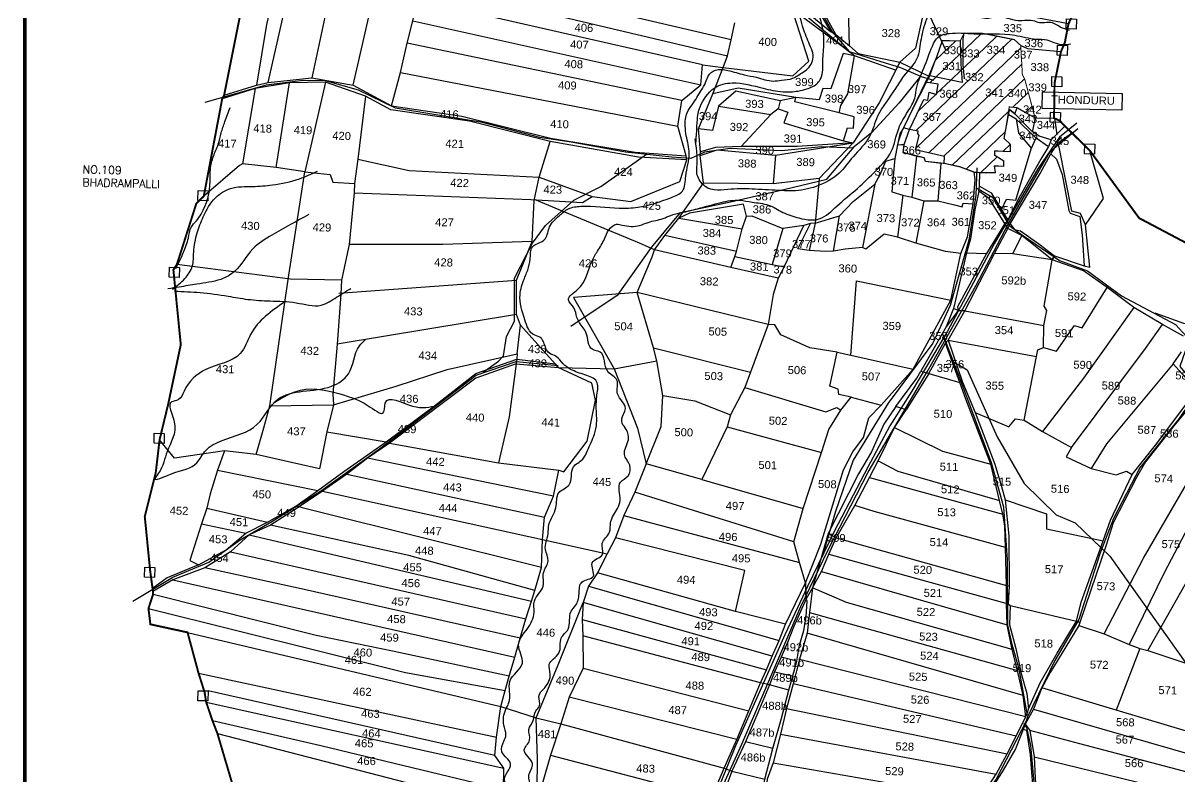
# Model space of a CAD drawing. Header units: inches. Extents: x 204541 to 241319, y 1610159 to 1619241.
# Drawn here: x 204541 to 207501, y 1611535 to 1613464 of the extents above; entities that cross this region are included whole.
import ezdxf
from ezdxf.enums import TextEntityAlignment as Align

# ---------------------------------------------------------------- set-up
doc = ezdxf.new("R2010")
doc.units = ezdxf.units.IN
doc.header["$LTSCALE"] = 15
doc.header["$MEASUREMENT"] = 0
for name, color, linetype in [('PLOT', 7, 'Continuous'), ('PLOT NO', 7, 'Continuous'), ('ROAD', 1, 'Continuous'), ('STREAM', 4, 'Continuous'), ('TEXT', 1, 'Continuous'), ('VILLAGE BOUNDARY', 5, 'Continuous'), ('VILLAGE BOUNDARY STONES', 1, 'Continuous'), ('VILLAGE BOUNDRY', 5, 'Continuous')]:
    doc.layers.add(name, color=color, linetype=linetype)
doc.styles.add('section', font='romant.shx', dxfattribs={"height": 2})
doc.styles.get("Standard").update_dxf_attribs({"font": 'arial.ttf'})
pattern_1 = [(43.6654, (203670.15, 1608672.55), (-22.09465, 23.14868), [])]

msp = doc.modelspace()

# ---------------------------------------------------------------- hatches: boundary and pattern name
at = {"layer": 'PLOT'}
h = msp.add_hatch(dxfattribs=at)
h.set_pattern_fill('ANSI31', color=11, scale=256.004327, angle=-1.3346)
h.set_pattern_definition(pattern_1)
h.paths.add_polyline_path([(207051.2, 1613168.4), (207064.5, 1613249.3), (207085.1, 1613247.3), (207130.7, 1613221.2), (207114.4, 1613281.9), (206939.3, 1613410.6), (206940.2, 1613359.2), (206944.2, 1613312), (206861.1, 1613328.5), (206852.7, 1613312.1), (206882.9, 1613307.2), (206878.2, 1613281), (206859.2, 1613287.1), (206855.9, 1613266.2), (206845.8, 1613268.7), (206809.2, 1613191.4), (206831.5, 1613187.2), (206831, 1613180.9), (206834.4, 1613176), (206824.9, 1613139.7), (206898.6, 1613122.1), (206897.9, 1613104.9), (206937.8, 1613095.9), (206974.9, 1613082), (207029.1, 1613081.3), (207027, 1613098.4), (207050.5, 1613097.8), (207050.8, 1613110.4), (207027.6, 1613125.4), (207027.3, 1613137), (207067.5, 1613134.9), (207067.9, 1613152.9)])
h.paths.add_polyline_path([(206879.9, 1613267.6), (206938.1, 1613266.3), (206938.8, 1613297.6), (206880.6, 1613299)], flags=24)
h.paths.add_polyline_path([(206837, 1613208.5), (206895.2, 1613207.2), (206895.9, 1613238.6), (206837.7, 1613239.9)], flags=24)
h.paths.add_polyline_path([(206785.5, 1613123.1), (206843.6, 1613121.8), (206844.4, 1613153.2), (206786.2, 1613154.5)], flags=9)
h.paths.add_polyline_path([(207082.9, 1613203.8), (207141.1, 1613202.5), (207141.8, 1613233.9), (207083.7, 1613235.2)], flags=9)
h.paths.add_polyline_path([(207094.1, 1613227.4), (207152.3, 1613226.1), (207153, 1613257.5), (207094.8, 1613258.8)], flags=9)
h.paths.add_polyline_path([(206997.6, 1613270.6), (207055.8, 1613269.2), (207056.6, 1613300.6), (206998.4, 1613302)], flags=24)
h.paths.add_polyline_path([(207055.1, 1613269.2), (207113.3, 1613267.9), (207114, 1613299.3), (207055.8, 1613300.6)], flags=24)
h.paths.add_polyline_path([(206935.4, 1613371), (206993.6, 1613369.6), (206994.3, 1613401), (206936.1, 1613402.4)], flags=25)
h.paths.add_polyline_path([(206945.5, 1613310.7), (207003.7, 1613309.3), (207004.4, 1613340.7), (206946.2, 1613342.1)], flags=24)
h.paths.add_polyline_path([(206891.4, 1613379.1), (206949.6, 1613377.7), (206950.3, 1613409.1), (206892.1, 1613410.5)], flags=25)
h.paths.add_polyline_path([(207070.7, 1613367.9), (207128.8, 1613366.5), (207129.6, 1613397.9), (207071.4, 1613399.2)], flags=24)
h.paths.add_polyline_path([(207001.1, 1613380.1), (207059.3, 1613378.7), (207060, 1613410.1), (207001.8, 1613411.5)], flags=24)
h = msp.add_hatch(dxfattribs=at)
h.set_pattern_fill('ANSI31', color=11, scale=256.004327, angle=-1.3346)
h.set_pattern_definition(pattern_1)
h.paths.add_polyline_path([(206940.2, 1613359.2), (206939.3, 1613410.6), (206928.7, 1613418.4), (206893.7, 1613419.2), (206878.9, 1613377.5), (206877.8, 1613374.8), (206861.1, 1613328.5), (206944.2, 1613312)])
h.paths.add_polyline_path([(206887.8, 1613338.5), (206946, 1613337.2), (206946.7, 1613368.6), (206888.5, 1613369.9)], flags=9)
h.paths.add_polyline_path([(206891.4, 1613379.1), (206949.6, 1613377.7), (206950.3, 1613409.1), (206892.1, 1613410.5)], flags=9)
h = msp.add_hatch(dxfattribs=at)
h.set_pattern_fill('ANSI31', color=11, scale=256.004327, angle=-1.3346)
h.set_pattern_definition(pattern_1)
edge = h.paths.add_edge_path()
edge.add_line((207093.9, 1613406.1), (207077.4, 1613421.7))
edge.add_line((207077.4, 1613421.7), (207004.2, 1613436.3))
edge.add_spline(control_points=[(207004.2, 1613436.3), (206994.1, 1613436.2), (206975.7, 1613436.3), (206957.5, 1613437.6), (206949.3, 1613438)], knot_values=[322.5138, 322.5138, 322.5138, 322.5138, 325.466929, 327.894276, 327.894276, 327.894276, 327.894276], degree=3, periodic=0)
edge.add_line((206949.3, 1613438), (206946.7, 1613422.7))
edge.add_line((206946.7, 1613422.7), (206946.8, 1613405.1))
edge.add_line((206946.8, 1613405.1), (207114.4, 1613281.9))
edge.add_line((207114.4, 1613281.9), (207104, 1613320.8))
edge.add_line((207104, 1613320.8), (207098.1, 1613331.5))
edge.add_line((207098.1, 1613331.5), (207093.9, 1613406.1))
h.paths.add_polyline_path([(206997.6, 1613270.6), (207055.8, 1613269.2), (207056.6, 1613300.6), (206998.4, 1613302)], flags=24)
h.paths.add_polyline_path([(207055.1, 1613269.2), (207113.3, 1613267.9), (207114, 1613299.3), (207055.8, 1613300.6)], flags=24)
h.paths.add_polyline_path([(206945.5, 1613310.7), (207003.7, 1613309.3), (207004.4, 1613340.7), (206946.2, 1613342.1)], flags=24)
h.paths.add_polyline_path([(207070.7, 1613367.9), (207128.8, 1613366.5), (207129.6, 1613397.9), (207071.4, 1613399.2)], flags=24)
h.paths.add_polyline_path([(207001.1, 1613380.1), (207059.3, 1613378.7), (207060, 1613410.1), (207001.8, 1613411.5)], flags=24)

# ---------------------------------------------------------------- linework, layer by layer
for points in [[(207215.9, 1613461.7), (207107.6, 1613482), (206955.6, 1613491.2), (206974.7, 1613541.3), (207139.7, 1613884.9), (207184.7, 1614021.8), (207224.9, 1614141.4)], [(205240.4, 1613788), (205164.1, 1613459.9), (205138, 1613304.9)], [(205168.6, 1613312.1), (205273, 1613776.1)], [(205372.2, 1613754.5), (205280, 1613323.4)], [(205385.4, 1613304.9), (205481.8, 1613726.4)], [(205484.2, 1613252.2), (205506.8, 1613337.5), (205524.2, 1613412.1), (205538.8, 1613469.5), (205551.2, 1613522.7), (205564.4, 1613564.8), (205573.1, 1613603.3), (205582.6, 1613643.8), (205595, 1613691.5)], [(206655.5, 1613405.3), (206653.2, 1613502), (206695.5, 1613561.8), (206732.5, 1613641.3), (206789.4, 1613702.4)], [(206352.8, 1613420.7), (205573.1, 1613603.3)], [(205564.4, 1613564.8), (206343.3, 1613380.2)], [(206524.9, 1613584.7), (206607.2, 1613442)], [(206620.9, 1613434.2), (206542.6, 1613577.4)], [(206776, 1613342.7), (206668.9, 1613379.7), (206636.6, 1613404.2), (206514.8, 1613494.6), (206506.7, 1613500.2), (206493, 1613523.6), (206382.4, 1613542.5)], [(206495.9, 1613534.2), (206607.2, 1613442), (206620.9, 1613434.2), (206655.5, 1613405.3), (206677.6, 1613386.3), (206784.8, 1613363.7), (206859.1, 1613328.2), (206878.9, 1613377.5), (206893.7, 1613419.2), (206939.2, 1613418.2), (206940.2, 1613359.2), (206944.2, 1613312), (206861.1, 1613328.5)], [(206279.2, 1613357.2), (205551.2, 1613522.7)], [(204989.9, 1612077.6), (205060.9, 1612116.4), (205111.2, 1612158.6), (205166.1, 1612186.6), (205239.3, 1612228.2), (205294.9, 1612267.7), (205362.1, 1612316.5), (205469.8, 1612392.3), (205593.7, 1612484.7), (205699.5, 1612567), (205804.9, 1612604), (205902.2, 1612592.3), (205910.7, 1612582.4), (206053.9, 1612579.6), (206162.5, 1612599.5), (206154, 1612633.3), (206112.8, 1612774.9), (206151.1, 1612866.1), (206157, 1612883.5), (206183, 1612919.9), (206218.9, 1612964.6), (206282.2, 1613054.2), (206273.9, 1613125.2), (206274.1, 1613134.5), (206269.6, 1613193.6), (206306.1, 1613282.5), (206332.1, 1613350.3), (206510.5, 1613328.8), (206551.3, 1613366.7), (206513.8, 1613483.2)], [(205538.8, 1613469.5), (206275, 1613305.8)], [(206845, 1613491.8), (206824.6, 1613399.3), (206784.8, 1613363.7), (206731.5, 1613259.9), (206664.7, 1613157.4), (206578.3, 1613066.5), (206567.7, 1612951.9), (206556.1, 1612950.7), (206538.5, 1612945.5), (206485.3, 1612938.6), (206458.1, 1612846.4), (206488.2, 1612840.4), (206538.5, 1612945.5)], [(205055.5, 1613279.2), (205138, 1613304.9), (205168.6, 1613312.1), (205231.8, 1613318.4), (205280, 1613323.4), (205385.4, 1613304.9), (205484.2, 1613252.2), (205663.4, 1613225.7), (205890.6, 1613169), (206106.9, 1613133.8), (206237.8, 1613124.3), (206216.2, 1613200.3), (206226.6, 1613265.6), (206275, 1613305.8), (206279.2, 1613357.2), (206332.1, 1613350.3), (206343.3, 1613380.2), (206352.8, 1613420.7), (206362.6, 1613464.8)], [(206226.6, 1613265.6), (205524.2, 1613412.1)], [(206950.1, 1613321.2), (206946.8, 1613357.3), (206946.7, 1613422.7), (206949.3, 1613438.1), (206995.7, 1613437.9), (207077.4, 1613421.7), (207093.9, 1613406.1), (207110.9, 1613398.7), (207197, 1613391.2)], [(206668.9, 1613379.7), (206639.9, 1613386), (206608.1, 1613295.6), (206587.9, 1613296.4), (206577.8, 1613267.7), (206518.3, 1613273.5), (206370.5, 1613297), (206306.1, 1613282.5)], [(206629.7, 1613234.1), (206633.6, 1613252.8), (206651.4, 1613282.9), (206668.9, 1613379.7)], [(205506.8, 1613337.5), (206216.2, 1613200.3)], [(206897.9, 1613104.9), (206898.6, 1613122.1), (206824.9, 1613139.7), (206834.4, 1613176), (206831, 1613180.9), (206831.5, 1613187.2), (206809.2, 1613191.4), (206845.8, 1613268.7), (206855.9, 1613266.2), (206859.2, 1613287.1), (206878.2, 1613281), (206882.9, 1613307.2), (206850.6, 1613312.4), (206859.1, 1613328.2)], [(205770.7, 1611502.3), (205771.3, 1611557.7), (205748, 1611590.1), (205752.4, 1611637), (205763.4, 1611715.7), (205774.5, 1611756.3), (205784.5, 1611792.9), (205799.2, 1611841.5), (205812.8, 1611890.5), (205827.2, 1611939.5), (205842.4, 1611985), (205850.5, 1612012.2), (205867.9, 1612071.1), (205870.1, 1612142.4), (205875.2, 1612200.1), (205898.6, 1612253), (205911.6, 1612320), (205924.4, 1612315.4), (205984.7, 1612394.5), (206006, 1612499.2), (205996.8, 1612542.6), (205910.7, 1612582.4), (205902.2, 1612592.3), (205814.2, 1612690.6), (205803.4, 1612718.2), (205803.8, 1612806.3), (205844, 1612905.3), (205849.1, 1613009.8), (205861.9, 1613069.5), (205889.9, 1613160.7), (205683, 1613212.5), (205482.3, 1613241.7), (205417.4, 1613277.2), (205314.7, 1613312.3), (205222.6, 1613311.1), (205135.1, 1613296), (205050.6, 1613270)], [(205135.1, 1613296), (205102.7, 1613103.8)], [(205188.8, 1613094.2), (205222.6, 1613311.1)], [(205314.7, 1613312.3), (205262.1, 1613083.6)], [(206850.6, 1613312.4), (206793.5, 1613196.2)], [(205417.4, 1613277.2), (205397.6, 1613115.5), (205389.5, 1613053.2), (205387.9, 1613029.3), (205375.5, 1612897.4), (205355.7, 1612805.7), (205353.8, 1612770.3), (205344.8, 1612642.2), (205333.6, 1612515.4), (205335.7, 1612487.4), (205318.2, 1612418.1), (205300, 1612323.7), (205137.1, 1612359.7), (205056.1, 1612369.2), (204928.3, 1612350.8), (204890.4, 1612397.7)], [(206518.3, 1613273.5), (206478, 1613264.9), (206364.7, 1613289.9), (206320.3, 1613251.6), (206305.6, 1613189.1), (206269.6, 1613193.6)], [(206478, 1613264.9), (206473.4, 1613244.1), (206454.1, 1613230), (206378.7, 1613147.7), (206313.1, 1613145.7), (206274.1, 1613134.5)], [(206640.7, 1613162.9), (206650.9, 1613195.5), (206666.3, 1613194.8), (206667.3, 1613223.8), (206629.7, 1613234.1), (206515.9, 1613262.6), (206518.3, 1613273.5)], [(206320.3, 1613251.6), (206454.1, 1613230)], [(206473.4, 1613244.1), (206498.1, 1613235.9), (206487.7, 1613208.8), (206640.7, 1613162.9), (206664.7, 1613157.4)], [(206543, 1612031.7), (206582.6, 1612130.2), (206640.7, 1612320.4), (206663.9, 1612366.8), (206691.4, 1612403.8), (206705.1, 1612454.1), (206737, 1612486.5), (206818.5, 1612578.1), (206915, 1612755.2), (206940.9, 1612873.9), (206958, 1612916.9), (206972.5, 1613001.4), (206976.9, 1613063.4), (206974.9, 1613082), (206989.4, 1613081.2), (207029.1, 1613081.3), (207027, 1613098.4), (207050.5, 1613097.8), (207050.8, 1613110.4), (207027.6, 1613125.4), (207027.3, 1613137), (207067.5, 1613134.9), (207067.9, 1613152.9), (207051.2, 1613168.4), (207065, 1613242.8), (207079.2, 1613231.4), (207085.1, 1613247.3), (207130.7, 1613221.2), (207179.1, 1613220.8)], [(207171.9, 1613165.4), (207141.3, 1613174.4), (207122.3, 1613187.5), (207079.2, 1613231.4), (207065, 1613242.8), (207065, 1613242.8), (207062.1, 1613230.9), (207082.1, 1613219), (207088.6, 1613182.2), (207121.3, 1613142.5)], [(207133.1, 1613169.3), (207080.8, 1613219.8)], [(207124, 1613184.7), (207131.5, 1613221.4)], [(207180.3, 1613221.6), (207186.2, 1613178.2)], [(207206.9, 1613200.2), (207171.9, 1613165.4), (207164.8, 1613147.8), (207145.5, 1613115.2), (207085.9, 1613009.5), (207061, 1612959.6), (207053.4, 1612951.1), (207006.4, 1612874.6), (206932.3, 1612738.2), (206934, 1612728.4), (206921.8, 1612733.4), (206903.4, 1612686.3), (206838.3, 1612573.3), (206858.9, 1612567.4), (206801, 1612474.6), (206774.7, 1612482.7), (206827.7, 1612554.9), (206838.3, 1612573.3)], [(206974.9, 1613082), (206937.8, 1613095.9), (206897.9, 1613104.9), (206889.8, 1613105.1), (206850.2, 1613110), (206847.2, 1613119.4), (206827, 1613123.1), (206793.2, 1613132.8), (206795.7, 1613153.4), (206809.2, 1613191.4), (206793.5, 1613196.2), (206784.2, 1613180.2), (206778.3, 1613152), (206795.7, 1613153.4)], [(207510.4, 1612662.6), (207457, 1612692.7), (207383.3, 1612735.8), (207315.4, 1612787.1), (207254.4, 1612830.1), (207174.3, 1612858.3), (207096.4, 1612920.4), (207060.6, 1612938), (207066.9, 1612950), (207143.4, 1613078.6), (207171.3, 1613128.9), (207188.5, 1613156.5), (207224.9, 1613182.7)], [(206239.4, 1613114.2), (206116.1, 1613120.9), (205889.9, 1613160.7)], [(206273.9, 1613125.2), (206316.8, 1613139.7), (206466.1, 1613125.6), (206664.7, 1613157.4)], [(206664.7, 1613157.4), (206521.9, 1613148.1), (206378.7, 1613147.7)], [(206778.3, 1613152), (206771.8, 1613117.5)], [(207044.3, 1612986), (207057.6, 1613013.4), (207081.3, 1613010.9), (207121, 1613142.3), (207133.1, 1613170.1), (207164.8, 1613147.8)], [(207066.9, 1612950), (207077.9, 1612935.4), (207093.3, 1612932.3), (207140.1, 1612899.3), (207180.4, 1612868.1), (207256.1, 1612843), (207270.3, 1612839.4), (207260, 1612948), (207246.4, 1612976.2), (207224.9, 1612982.2), (207191.9, 1613146.1), (207188.5, 1613156.5)], [(205397.6, 1613115.5), (205529.2, 1613086.8), (205861.9, 1613069.5), (205996.9, 1613020.3), (206095.8, 1613007.5), (206221.9, 1613058.2), (206239.4, 1613114.2), (206237.8, 1613124.3)], [(206466.1, 1613125.6), (206460.8, 1613052.7)], [(206567.7, 1612951.9), (206630.5, 1612970.5), (206665, 1613006.9), (206720.8, 1613051.5), (206734.4, 1613076.7), (206749, 1613110.8), (206771.8, 1613117.5), (206767.5, 1613071.9), (206764.1, 1613032.3), (206791.9, 1613023.6), (206815.3, 1613018.2), (206845.9, 1613009.3), (206881.5, 1613008.9), (206924.2, 1612999), (206944.3, 1612993.7), (206946.6, 1613003), (206972.5, 1613001.4)], [(206827, 1613123.1), (206815.3, 1613018.2)], [(207171.3, 1613128.9), (207185.5, 1613116), (207200.3, 1613076.6), (207216.9, 1612984.1), (207220.5, 1612977.7), (207245.3, 1612969.3), (207251, 1612922.1), (207256.1, 1612843)], [(207260, 1612948), (207305.8, 1613015), (207270.9, 1613137.2)], [(205137.1, 1612359.7), (205157.4, 1612428), (205172.7, 1612484.6), (205219.5, 1612807.7), (205262.1, 1613083.6), (205188.8, 1613094.2), (205102.7, 1613103.8), (205095, 1613099.5), (205003.5, 1613020.9)], [(206889.8, 1613105.1), (206881.5, 1613008.9)], [(205262.1, 1613083.6), (205326.7, 1613076.4), (205333.8, 1613056.6), (205389.5, 1613053.2)], [(206578.3, 1613066.5), (206460.8, 1613052.7), (206282.2, 1613054.2)], [(206858.9, 1612567.4), (206901.7, 1612644.6), (206908.2, 1612652.4), (206950.9, 1612727.3), (206934, 1612728.4), (206950.9, 1612727.3), (207026.7, 1612874.1), (207060.6, 1612938), (207053.4, 1612951.1), (207012.9, 1613015.1), (206986.7, 1613033.9), (206988.1, 1613046.6), (206989.4, 1613081.2)], [(205387.9, 1613029.3), (205840, 1613012.6), (205972.9, 1613004.6), (205996.9, 1613020.3)], [(206720.8, 1613051.5), (206688.8, 1612889.3)], [(206986.7, 1613033.9), (206976.7, 1612985.8), (206965.3, 1612911.9), (206955.2, 1612875.9), (206921.8, 1612733.4)], [(206988.1, 1613046.6), (207018.1, 1613029.5), (207044.3, 1612986), (207061, 1612959.6)], [(206157, 1612883.5), (206118.5, 1612900.5), (205912.7, 1612986.1), (205849.6, 1613012.1)], [(206352.4, 1612838.3), (206362.7, 1612866.4), (206366.5, 1612879), (206381.1, 1612937.4), (206392.5, 1612970.1), (206384.1, 1613000.7), (206246.6, 1612977.1), (206218.9, 1612964.6), (206381.1, 1612937.4)], [(206791.9, 1613023.6), (206778.2, 1612916)], [(206845.9, 1613009.3), (206825.6, 1612900.3)], [(206392.5, 1612970.1), (206405.7, 1612970.3), (206485.3, 1612938.6)], [(206614.9, 1612880.1), (206630.5, 1612970.5)], [(206940.9, 1612873.9), (206901.7, 1612879.1), (206825.6, 1612900.3), (206778.2, 1612916), (206744.3, 1612923.6), (206697.2, 1612885.1), (206688.8, 1612889.3), (206645, 1612885.5), (206614.9, 1612880.1), (206594, 1612879.8), (206552.7, 1612882), (206523.6, 1612885.9), (206556.1, 1612950.7)], [(206567.7, 1612951.9), (206552.7, 1612882)], [(206366.5, 1612879), (206183, 1612919.9)], [(207096.4, 1612920.4), (207072.5, 1612873.5)], [(205844, 1612905.3), (205615.4, 1612897.2), (205375.5, 1612897.4)], [(206473.5, 1612810.8), (206352.4, 1612838.3), (206157, 1612883.5)], [(206362.7, 1612866.4), (206458.1, 1612846.4)], [(206955.2, 1612875.9), (207006.4, 1612874.6)], [(207152.2, 1612634), (207152.9, 1612690.1), (207160.5, 1612728.2), (207154.1, 1612739.5), (207174.3, 1612858.3), (207180.4, 1612868.1), (207174.3, 1612858.3), (207072.5, 1612873.5), (207026.7, 1612874.1)], [(205355.7, 1612805.7), (205225.4, 1612808.7), (204934.7, 1612846.4)], [(206488.2, 1612840.4), (206473.5, 1612810.8), (206460.3, 1612769.4), (206447.3, 1612692.6), (206402.6, 1612570.3), (206388.2, 1612531.7), (206351.6, 1612461.7), (206342.4, 1612430.5), (206278.3, 1612296.3), (206135.3, 1612336.1), (206106.5, 1612263.9), (206078.1, 1612203.6), (206057.3, 1612147.2), (206035.8, 1612106), (206011.2, 1612057.6), (205987.9, 1612023.2), (205974.5, 1611981.6), (205971.4, 1611937.7), (205973.5, 1611896.5), (205974, 1611813.6), (205938.8, 1611739), (205917.2, 1611670.9), (205890.4, 1611590.6), (205869.6, 1611516.5)], [(205348.9, 1612773.1), (205803.8, 1612806.3)], [(206658.8, 1612614.2), (206673.3, 1612804.4), (206915, 1612755.2)], [(206447.3, 1612692.6), (206112.8, 1612774.9), (205949.9, 1612761.6), (206053.9, 1612579.6), (206113.3, 1612427.5), (206135.3, 1612336.1)], [(207102.4, 1612447.6), (207134.5, 1612611.1), (207138, 1612627.9), (207152.2, 1612634), (207185.8, 1612624.1), (207231.4, 1612689.9), (207251.4, 1612683.8), (207315.4, 1612787.1)], [(207383.3, 1612735.8), (207254.9, 1612555.6), (207150, 1612419)], [(205803.4, 1612718.2), (205344.8, 1612642.2)], [(206934, 1612728.4), (206903.4, 1612686.3)], [(206950.9, 1612727.3), (207152.9, 1612690.1)], [(205172.7, 1612484.6), (205335.7, 1612487.4), (205495.4, 1612535), (205626.1, 1612577.5), (205805.6, 1612617.2), (205814.2, 1612690.6)], [(206303.1, 1611482.3), (206335, 1611557.7), (206367.2, 1611630.8), (206398.3, 1611704), (206427.6, 1611775.6), (206443.3, 1611808.7), (206458.2, 1611844.2), (206475.6, 1611884.3), (206492, 1611926.3), (206543, 1612031.7), (206527.7, 1612083.5), (206513.5, 1612136.2), (206537.2, 1612221.5), (206583.7, 1612365), (206602.7, 1612424.4), (206633.4, 1612473.2), (206660.1, 1612506.9), (206628.4, 1612513.6), (206627.1, 1612527), (206605.4, 1612534.7), (206624.3, 1612621.8), (206553.9, 1612633.2), (206480, 1612666.3), (206464.3, 1612691.4), (206447.3, 1612692.6)], [(207223.5, 1612377.8), (207413.3, 1612630.8), (207457, 1612692.7)], [(207107, 1611689.6), (207100.4, 1611743.8), (207086, 1611807.2), (207071.8, 1611861.3), (207058.9, 1611923.9), (207057.5, 1611979.5), (207057.8, 1612024.8), (207055, 1612121.9), (207052.8, 1612176.4), (207047.7, 1612207), (207039.6, 1612242.4), (207017.7, 1612335.6), (206953.4, 1612501.7), (206938.2, 1612544.6), (206901.7, 1612644.6)], [(206908.2, 1612652.4), (206945.2, 1612544.9), (206977.4, 1612467.6), (207027.4, 1612335), (207044.7, 1612278.5), (207054, 1612244.2), (207063.1, 1612152.1), (207064.3, 1612023.7), (207061.7, 1611977.8), (207067, 1611973.4), (207065.1, 1611924), (207081.1, 1611863.4), (207095.1, 1611799.3), (207109.8, 1611748.2), (207114.1, 1611709.5)], [(206908.2, 1612652.4), (207134.5, 1612611.1)], [(205805.6, 1612617.2), (205804.9, 1612604), (205803.2, 1612592.4), (205910.7, 1612582.4)], [(206154, 1612633.3), (206402.6, 1612570.3)], [(206624.3, 1612621.8), (206658.8, 1612614.2), (206818.5, 1612578.1)], [(206989.7, 1611479.1), (207031, 1611542.1), (207059.2, 1611594.5), (207082.5, 1611639.1), (207107, 1611689.6), (207112.3, 1611701.3), (207114.1, 1611709.5), (207143.3, 1611776.2), (207186.8, 1611851.9), (207236.4, 1611934), (207248.6, 1611981.9), (207305.1, 1612139), (207323.5, 1612192.2), (207379.4, 1612308.7), (207438.4, 1612384), (207544.8, 1612525), (207484, 1612591.6), (207505.1, 1612623.1)], [(205803.2, 1612592.4), (205700, 1612555.5), (205479, 1612389), (205422.7, 1612350.5), (205369.5, 1612309.9), (205307.3, 1612266.2), (205245.2, 1612224.3), (205174.5, 1612179.4), (205119.7, 1612154.9), (205071.8, 1612111.1), (205006.1, 1612070.4), (204924.7, 1612039.1), (204873.3, 1612009.3)], [(205803.2, 1612592.4), (205785.2, 1612456.5), (205757.5, 1612338.9)], [(206135.3, 1612336.1), (206173.8, 1612431.9), (206178.5, 1612510.9), (206162.5, 1612599.5)], [(207484, 1612591.6), (207313.1, 1612387), (207274.2, 1612324.3)], [(206858.9, 1612567.4), (206938.2, 1612544.6)], [(206388.2, 1612531.7), (206595.6, 1612469.5), (206623.2, 1612480.4), (206633.4, 1612473.2)], [(206178.5, 1612510.9), (206260.2, 1612497.5), (206351.6, 1612461.7)], [(206660.1, 1612506.9), (206737, 1612486.5)], [(207558.6, 1612521.4), (207489.2, 1612437.4), (207413.4, 1612341.5), (207389.7, 1612300.8), (207330, 1612185.2), (207313.1, 1612130.3), (207245, 1611930.2), (207236.4, 1611934), (207245, 1611930.2), (207242.5, 1611922.2), (207197.7, 1611848), (207169.6, 1611802.4), (207147.8, 1611763.3), (207126.4, 1611708.1), (207105.6, 1611670), (207099.9, 1611656.7), (207080.5, 1611606.7), (207048.8, 1611552.4), (206983, 1611448.2)], [(206774.7, 1612482.7), (206744, 1612437.6), (206711.7, 1612366.6), (206678.9, 1612310.2), (206601.1, 1612158.1), (206560.7, 1612018.9), (206544.5, 1611990.9), (206543, 1612031.7), (206544.5, 1611990.9), (206512.6, 1611918.1), (206497.1, 1611879.3), (206481.1, 1611841.7), (206463.8, 1611804.3), (206450.7, 1611770.3), (206420.9, 1611699.2), (206389.4, 1611625.3), (206354.3, 1611549.7), (206327.8, 1611477.2)], [(206560.7, 1612018.9), (206584.1, 1612060.5), (206602.5, 1612105.1), (206622, 1612146.7), (206669, 1612229.4), (206707, 1612301.3), (206729.2, 1612344.2), (206771.3, 1612428.8), (206801, 1612474.6)], [(206977.4, 1612467.6), (207063.2, 1612430.8), (207080.1, 1612451.3), (207102.4, 1612447.6), (207150, 1612419), (207223.5, 1612377.8), (207209.8, 1612353.7), (207274.2, 1612324.3), (207338.1, 1612308), (207364.5, 1612317.3), (207379.4, 1612308.7)], [(207307.2, 1611900.8), (207407.6, 1612095.2), (207614.3, 1612450.1), (207614.3, 1612450.1)], [(205318.2, 1612418.1), (205469.8, 1612392.3)], [(206342.4, 1612430.5), (206583.7, 1612365)], [(206771.3, 1612428.8), (206894, 1612368.9), (207017.7, 1612335.6)], [(205479, 1612389), (205757.5, 1612338.9), (205911.6, 1612320)], [(207646.3, 1612399.5), (207540.3, 1612208.6), (207461, 1612057.2), (207371.2, 1611873.7)], [(205056.1, 1612369.2), (205039, 1612320.3), (205019.4, 1612259.3), (205010.9, 1612222.7), (204997.3, 1612182.7), (204967.7, 1612088.5), (204989.9, 1612077.6), (204910.1, 1612044.3), (204872.4, 1612016.9)], [(205898.6, 1612253), (205422.7, 1612350.5)], [(207419.2, 1611858.8), (207598.7, 1612176.6), (207682.5, 1612350.9)], [(205039, 1612320.3), (205294.9, 1612267.7)], [(206729.2, 1612344.2), (206779, 1612317.6), (207039.6, 1612242.4)], [(205369.5, 1612309.9), (205875.2, 1612200.1)], [(206278.3, 1612296.3), (206537.2, 1612221.5)], [(206707, 1612301.3), (207047.7, 1612207)], [(205307.3, 1612266.2), (205870.1, 1612142.4), (206035.8, 1612106)], [(206513.5, 1612136.2), (206106.5, 1612263.9)], [(205867.9, 1612071.1), (205275.6, 1612218.5), (205239.3, 1612228.2)], [(207055, 1612121.9), (206719.1, 1612214.5), (206669, 1612229.4)], [(207054, 1612244.2), (207159.8, 1612208.6), (207159.6, 1612169.7), (207305.1, 1612139)], [(205010.9, 1612222.7), (205166.1, 1612186.6)], [(206078.1, 1612203.6), (206527.7, 1612083.5)], [(204997.3, 1612182.7), (205111.2, 1612158.6)], [(205850.5, 1612012.2), (205528.3, 1612101.4), (205174.5, 1612179.4)], [(205119.7, 1612154.9), (205842.4, 1611985)], [(206364.2, 1611958.7), (206388.2, 1612063.1), (206057.3, 1612147.2)], [(206601.1, 1612158.1), (206622, 1612146.7), (207057.8, 1612024.8), (207064.3, 1612023.7)], [(205071.8, 1612111.1), (205827.2, 1611939.5)], [(206602.5, 1612105.1), (207061.7, 1611977.8)], [(205812.8, 1611890.5), (205252.7, 1612015.9), (205006.1, 1612070.4)], [(206492, 1611926.3), (206364.2, 1611958.7), (206011.2, 1612057.6)], [(206584.1, 1612060.5), (207058.9, 1611923.9)], [(204924.7, 1612039.1), (205799.2, 1611841.5)], [(205987.9, 1612023.2), (206475.6, 1611884.3)], [(205784.5, 1611792.9), (205490.3, 1611856.3), (205291.3, 1611897.1), (204873.6, 1612001.8)], [(206290.1, 1610914.7), (206314.4, 1610980.2), (206346.5, 1611041.5), (206359.8, 1611070.5), (206366.4, 1611108.9), (206376.8, 1611162.4), (206387.3, 1611204.4), (206390, 1611226.5), (206399.9, 1611281.1), (206415.9, 1611371.5), (206426.9, 1611448.2), (206439.2, 1611529.1), (206459.7, 1611607.9), (206480.7, 1611682.3), (206500.2, 1611757.3), (206510.9, 1611793.4), (206520.6, 1611831.1), (206528.1, 1611872.4), (206539.1, 1611910.1), (206545, 1611944.7), (206547.2, 1611984.8), (206544.5, 1611990.9)], [(206560.7, 1612018.9), (206560.7, 1612018.9), (206553.2, 1611956.2), (206547.2, 1611902.6), (206528.2, 1611836.1), (206511.5, 1611773), (206494.5, 1611709.9), (206479.1, 1611644.2), (206460, 1611571.3), (206445, 1611529.2), (206442, 1611499), (206432, 1611437), (206422, 1611367.3), (206400.3, 1611248.3), (206378.4, 1611130.5), (206364.1, 1611060.2), (206340.8, 1611013.6), (206325.3, 1610988.4), (206298.7, 1610912)], [(207071.8, 1611861.3), (206647.9, 1611981.2), (206560.7, 1612018.9)], [(204861.9, 1611966.1), (205520, 1611801.9), (205774.5, 1611756.3)], [(205856.1, 1611428.4), (205857.2, 1611580.7), (205854.3, 1611686.3), (205910.3, 1611822.2), (205974.5, 1611981.6)], [(206458.2, 1611844.2), (205974.5, 1611981.6)], [(207067, 1611973.4), (207236.4, 1611934)], [(205971.4, 1611937.7), (206443.3, 1611808.7)], [(206553.2, 1611956.2), (207086, 1611807.2)], [(207245, 1611930.2), (207242.5, 1611922.2), (207307.2, 1611900.8), (207371.2, 1611873.7), (207398.5, 1611863.6), (207419.2, 1611858.8), (207511, 1611827.6), (207559.4, 1611811.1), (207603.8, 1611797.5), (207720.5, 1611733.7), (207805.8, 1611685.8), (207786.3, 1611624.3), (207700.5, 1611641.6)], [(204961.9, 1611904.9), (205763.4, 1611715.7)], [(207100.4, 1611743.8), (206547.2, 1611902.6)], [(206500.2, 1611757.3), (206450.7, 1611770.3), (206427.6, 1611775.6), (205973.5, 1611896.5)], [(206520.6, 1611831.1), (206481.1, 1611841.7)], [(207398.5, 1611863.6), (207337.9, 1611705.9)], [(205974, 1611813.6), (206398.3, 1611704)], [(206528.2, 1611836.1), (207107, 1611689.6)], [(204990.1, 1611800.4), (205752.4, 1611637)], [(206463.8, 1611804.3), (206510.9, 1611793.4)], [(205748, 1611590.1), (205014.4, 1611755.1)], [(207082.5, 1611639.1), (206511.5, 1611773)], [(207535.2, 1611647.4), (207337.9, 1611705.9), (207147.8, 1611763.3)], [(205009.7, 1611726.1), (205771.3, 1611557.7)], [(206367.2, 1611630.8), (205938.8, 1611739)], [(205763.4, 1611715.7), (205854.3, 1611686.3), (205917.2, 1611670.9)], [(206494.5, 1611709.9), (207059.2, 1611594.5)], [(207126.4, 1611708.1), (207538.6, 1611589.5)], [(205770.7, 1611502.3), (205303.4, 1611615), (205025.9, 1611678.5)], [(205917.2, 1611670.9), (206335, 1611557.7), (206354.3, 1611549.7), (206439.2, 1611529.1)], [(207105.6, 1611670), (207117.6, 1611654.3), (207128, 1611586.4), (207130.9, 1611531.7), (207135.3, 1611471.8), (207147.8, 1611409.1), (207184.9, 1611312.7), (207224.1, 1611273.9), (207214.9, 1611274), (207224.1, 1611273.9), (207285.1, 1611196.9), (207330.3, 1611116), (207386.9, 1611045.7), (207422, 1611002.9), (207459.6, 1610950.3), (207504.1, 1610884.9), (207567.3, 1610787.3), (207611.7, 1610732.3), (207636.5, 1610686.3)], [(205038.4, 1611646.2), (205564.6, 1611509.7), (205772.5, 1611449.2)], [(206479.1, 1611644.2), (207031, 1611542.1)], [(207629, 1610686.1), (207601, 1610733.7), (207564.6, 1610781.7), (207500.4, 1610877.9), (207459.1, 1610938), (207422.7, 1610989.8), (207380.3, 1611032.8), (207328.3, 1611096.6), (207326.6, 1611106.7), (207280.1, 1611182.9), (207214.9, 1611274), (207178.8, 1611309.6), (207139.4, 1611410.8), (207128.5, 1611470.2), (207119.3, 1611591.5), (207109.1, 1611653.5), (207099.9, 1611656.7)], [(207523, 1611546.4), (207244.9, 1611619.4), (207117.6, 1611654.3)], [(206459.7, 1611607.9), (206389.4, 1611625.3)], [(205890.4, 1611590.6), (206303.1, 1611482.3)], [(207128, 1611586.4), (207393.5, 1611521.4), (207654.2, 1611468.9)], [(206460, 1611571.3), (206989.7, 1611479.1)]]:
    msp.add_lwpolyline(points, dxfattribs=at)
at = {"layer": 'PLOT', "color": 11, "const_width": 2.56}
msp.add_lwpolyline([(206793.2, 1613132.8), (206827, 1613123.1), (206847.2, 1613119.4), (206850.2, 1613110), (206889.8, 1613105.1), (206897.9, 1613104.9), (206937.8, 1613095.9), (206974.9, 1613082), (207029.1, 1613081.3), (207027, 1613098.4), (207050.5, 1613097.8), (207050.8, 1613110.4), (207027.6, 1613125.4), (207027.3, 1613137), (207067.5, 1613134.9), (207067.9, 1613152.9), (207051.2, 1613168.4), (207064.5, 1613249.3), (207085.1, 1613247.3), (207130.7, 1613221.2), (207104, 1613320.8), (207098.1, 1613331.5), (207093.9, 1613406.1), (207077.4, 1613421.7), (207004.2, 1613436.3), (206949.3, 1613438), (206939.2, 1613418.2), (206893.7, 1613419.2), (206861.1, 1613328.5), (206793.5, 1613196.2), (206778.3, 1613152), (206795.7, 1613153.4), (206793.2, 1613132.8), (206847.2, 1613119.4), (206850.2, 1613110), (206897.9, 1613104.9), (206937.8, 1613095.9), (206974.9, 1613082), (207029.1, 1613081.3), (207027, 1613098.4), (207050.5, 1613097.8), (207050.8, 1613110.4), (207027.6, 1613125.4), (207027.3, 1613137), (207067.5, 1613134.9), (207067.9, 1613152.9), (207051.2, 1613168.4), (207064.5, 1613249.3)], dxfattribs=at)
at = {"layer": 'PLOT', "color": 11}
msp.add_lwpolyline([(207149.6, 1613288), (207353.8, 1613283.3), (207352.8, 1613240.7), (207148.6, 1613245.5)], close=True, dxfattribs=at)
at = {"layer": 'ROAD'}
for points in [[(206903.3, 1613392.5), (206862.4, 1613480.4), (206857, 1613535.5), (206860.1, 1613563.2), (206822.8, 1613645.9), (206789.2, 1613708.9), (206689.4, 1613758.9), (206662.3, 1613793), (206648.9, 1613863.3), (206579.3, 1614045.8), (206501.8, 1614166.5), (206455.5, 1614202), (206429.8, 1614313.8), (206401.8, 1614394.6), (206400.5, 1614508.9), (206320.1, 1614833.9), (206282.5, 1615129.3), (206279.4, 1615244.3), (206279.2, 1615445.8), (206298.7, 1615616.3), (206327.3, 1615640.7), (206338.6, 1615919.1), (206320.4, 1616011.3), (206295.2, 1616216.2)], [(206652.2, 1613392), (206531, 1613493.1), (206493, 1613529.4), (206357.8, 1613553.6), (206242.5, 1613592.5), (205983.6, 1613628.5), (205691.5, 1613668.1), (205647.1, 1613674.2), (205545.2, 1613715.3), (205405.9, 1613749.7), (205266.9, 1613783.5), (205204.7, 1613808), (205144.1, 1613851.3)], [(206547, 1613557), (206612.2, 1613440.8), (206654.5, 1613390.8), (206735.7, 1613365.3), (206786.6, 1613350.1), (206838.9, 1613327.4), (206871.1, 1613317.4)], [(206838.2, 1613329.2), (206783.2, 1613259.8), (206712.4, 1613183.1), (206663.6, 1613144.1), (206583.7, 1613147.4), (206481.8, 1613137.3), (206350.4, 1613143.3), (206284.9, 1613133.8), (206249.5, 1613116.9), (206200.6, 1613121), (206082.3, 1613133.4), (205943.9, 1613158.7), (205863.5, 1613170.9), (205716.8, 1613209.8), (205591.9, 1613229.6), (205493.9, 1613246.3), (205399.3, 1613292), (205314.7, 1613316), (205257.9, 1613317), (205163.5, 1613305.1), (205006.5, 1613260.2)], [(207237.4, 1613207.7), (207193.5, 1613172.3), (207137.7, 1613091.1), (207026.2, 1612899.1), (206906.1, 1612675.7), (206815.2, 1612521.8), (206759.2, 1612433.1), (206702.3, 1612327.5), (206617.1, 1612164.8), (206548.6, 1612022.4), (206490.1, 1611899), (206364.4, 1611614.7), (206271, 1611384.7), (206120.4, 1611107), (206022.6, 1610941.9)], [(206041.8, 1610945.6), (206219.8, 1611266), (206380, 1611618.5), (206531.3, 1611971.1), (206600.4, 1612114.1), (206703.3, 1612314.7), (206854.7, 1612571.6), (206978.9, 1612791.3), (207062.3, 1612951), (207169.6, 1613134.9), (207240, 1613194.5)], [(205942.4, 1612688.3), (206064.1, 1612769.3), (206149.2, 1612889.6), (206223.4, 1612979.5), (206351.1, 1613006.8), (206487.6, 1613038.4), (206597.5, 1613064.6), (206668.1, 1613147.5)], [(205718.3, 1612570.5), (205757.3, 1612598.6), (205770.7, 1612612.4), (205778.3, 1612661.8), (205798.7, 1612701.5), (205798.9, 1612811.3), (205844.8, 1612900.4), (205877.7, 1612946.3), (205950.1, 1613010.7), (206019.5, 1613045.7), (206136.1, 1613128.6)], [(206981.4, 1613093.1), (206979, 1613023.1), (206961.3, 1612908.6), (206938.9, 1612830.9), (206913.4, 1612741.1), (206869.2, 1612645.1), (206754.6, 1612491.5), (206665.4, 1612345.6), (206619.8, 1612214.6), (206585.9, 1612098)], [(206978.8, 1613043.2), (207021.4, 1613018.2), (207064.4, 1612945.6), (207098.7, 1612921.1), (207193.4, 1612856.4), (207264.4, 1612829.7), (207352, 1612766), (207489.9, 1612693), (207517.7, 1612661.6)], [(208626.7, 1612184.7), (208504.8, 1612242.4), (208396.4, 1612261.3), (208259.6, 1612300), (208210.4, 1612334.9), (207969.6, 1612395.5), (207894.7, 1612401.1), (207774.1, 1612474.1), (207715.9, 1612498.6), (207643.8, 1612544.5), (207576.1, 1612614.4), (207546, 1612686.3), (207511.4, 1612695), (207437.8, 1612721.8)], [(207111, 1611693), (207089.7, 1611810.7), (207071.6, 1611874.1), (207061.1, 1611923.6), (207060.1, 1612090.6), (207050.4, 1612224.9), (207019.2, 1612338.9), (206935.2, 1612561.8), (206895, 1612666.1)], [(207515, 1612624), (207500.6, 1612585.3), (207542.2, 1612536.7)], [(204821.9, 1611984.8), (204924.4, 1612046.2), (205016.1, 1612084.2), (205096.8, 1612142.1), (205177.3, 1612189), (205302, 1612266.2), (205452.9, 1612374.2), (205700.1, 1612562.6), (205803.2, 1612597.8), (205910.5, 1612588)], [(206923.8, 1612596.4), (206957.2, 1612576.4), (207033.5, 1612405.6), (207103, 1612285.6), (207184.9, 1612205.8), (207233.5, 1612185.4), (207322, 1612099.7), (207518.9, 1611823.1), (207560, 1611806.7), (207720.2, 1611617.3), (207817.1, 1611515.6), (207852.4, 1611461.8), (207862.1, 1611422.2), (207930, 1611275.9), (207968.4, 1611149), (208037.4, 1610965.5), (208054.5, 1610952.1)], [(207548.7, 1612525.7), (207499.1, 1612452.4), (207398.9, 1612325.8), (207331.1, 1612196), (207296.4, 1612105.6), (207242.5, 1611938), (207181.5, 1611833), (207110.9, 1611689), (207107.7, 1611677.6), (207031.3, 1611529.7), (206988.6, 1611470.9), (206972, 1611419.5), (206795.3, 1611088.7), (206671.6, 1610812.6)], [(207707.2, 1610569.5), (207626.8, 1610698.4), (207525, 1610841.5), (207420.5, 1610996.4), (207328.7, 1611107.5), (207229, 1611262.8), (207181.4, 1611313.1), (207141, 1611416.1), (207129.9, 1611502.4), (207119.7, 1611615.5), (207109.1, 1611661.2), (207101.5, 1611671.6)]]:
    msp.add_lwpolyline(points, dxfattribs=at)
at = {"layer": 'STREAM'}
for points in [[(207218.5, 1613444.8), (207195.1, 1613453.7), (207175.3, 1613464.2), (207154.3, 1613464.7), (207141.6, 1613464.4), (207130.2, 1613468.4), (207108.6, 1613470.5), (207087.1, 1613469.9), (207035.2, 1613479.5), (207003.5, 1613475.5), (206982.6, 1613479.7), (206939.1, 1613487.5), (206915.6, 1613495.4), (206869.9, 1613497), (206846.3, 1613454.5), (206835.6, 1613404.3), (206830.3, 1613378.1), (206793.9, 1613328), (206773.7, 1613296.4), (206727.7, 1613225.6), (206707, 1613174), (206664.8, 1613121.4), (206629.1, 1613079.7), (206570.4, 1613045.8), (206509.6, 1613034.6), (206482.8, 1613035.2), (206414.2, 1613038.8), (206352.8, 1613038.6), (206286.5, 1613046), (206266.1, 1613075.1), (206266.2, 1613114.6), (206260.7, 1613164.3), (206261.3, 1613158.2), (206265.9, 1613209.4), (206273.5, 1613249.5), (206310.9, 1613298.3), (206355.7, 1613310.7), (206434.5, 1613297.1), (206485.6, 1613288.3), (206524.4, 1613289.9), (206546.4, 1613295.3), (206574.5, 1613310.6), (206582.3, 1613322.2), (206587.6, 1613367.5), (206590.4, 1613413.6), (206580.9, 1613475.2), (206547.7, 1613533.2), (206514.5, 1613591.6), (206519.6, 1613626), (206542, 1613686.8), (206551.1, 1613716.9), (206588.1, 1613749.6), (206673.8, 1613781.3), (206726.5, 1613806.9), (206823.5, 1613816.5), (206881.2, 1613835.3), (206959.3, 1613881.1), (207000.4, 1613913.7), (207012.7, 1613936.2), (207009.5, 1613980.8), (206996.2, 1614020.6), (206992.1, 1614061.9), (206987.2, 1614106.6), (206976.7, 1614161.4), (206970.8, 1614196.9), (206972.6, 1614238), (206962.4, 1614267.7), (206966.8, 1614347.1), (206973, 1614399.1), (206986.6, 1614441.6), (207010.8, 1614503.3), (207030.9, 1614537.3), (207063.5, 1614564.3), (207098.4, 1614579.4), (207130.8, 1614597.2), (207145.3, 1614606.1), (207153.4, 1614661.9), (207155.5, 1614714), (207165.6, 1614786.1), (207244.6, 1614781.7), (207264, 1614785.4), (207309.1, 1614807.9), (207348.5, 1614835.6), (207384.7, 1614875.9), (207415.8, 1614910.5), (207437.5, 1614938.6), (207462.1, 1614948.1)], [(205654.4, 1611096.8), (205648.1, 1611118), (205653.9, 1611139.9), (205661.4, 1611147.6), (205669, 1611158.4), (205681.9, 1611195.9), (205689.4, 1611221.4), (205708.6, 1611236.7), (205719, 1611253.8), (205723.4, 1611282.6), (205732.3, 1611305.5), (205748, 1611327.1), (205750.7, 1611350.2), (205752.3, 1611372.7), (205759.2, 1611395.7), (205781.4, 1611411.1), (205778.2, 1611454), (205786.9, 1611501.7), (205773.1, 1611526.3), (205788.4, 1611568.8), (205766.5, 1611599.5), (205771.3, 1611626.3), (205776.7, 1611642.9), (205771.4, 1611667.4), (205776.6, 1611708.4), (205783.6, 1611723.3), (205786, 1611754.3), (205786.6, 1611779.5), (205818.8, 1611826.4), (205809, 1611872.8), (205830.9, 1611913.4), (205848.7, 1611956.6), (205849.4, 1611985.1), (205872.1, 1612023.2), (205872.9, 1612057.6), (205884.5, 1612087.6), (205877.7, 1612117.1), (205884.5, 1612157.2), (205886.7, 1612180.7), (205904.5, 1612223.9), (205912.2, 1612262.2), (205938.7, 1612282.6), (205949, 1612327.6), (205973, 1612348.1), (205985.3, 1612370.4), (206003, 1612412), (206008.7, 1612440.4), (206007.9, 1612476.5), (206009.6, 1612512.6), (206008.7, 1612547), (205978.9, 1612563.7), (205942.2, 1612577.9), (205923.2, 1612591.8), (205905.2, 1612610.7), (205887.7, 1612619.5), (205873.3, 1612646.7), (205866.8, 1612657.8), (205850.2, 1612664.9), (205824.8, 1612704.7), (205812.8, 1612768.8), (205823.9, 1612810.5), (205834.6, 1612838.8), (205839.5, 1612868.9), (205845.1, 1612892.3), (205857.9, 1612899.5), (205877.5, 1612912.5), (205888.3, 1612942.5), (205913.3, 1612971.3), (205936.4, 1612988.4), (205968.5, 1612995.2), (206066.6, 1612990.4), (206113.7, 1612992.6), (206200, 1613017.5), (206228.1, 1613033.6), (206236.7, 1613072.4), (206245.6, 1613130.1), (206238.2, 1613175.6), (206235.4, 1613200), (206240.4, 1613234.3), (206253.5, 1613255), (206276.2, 1613291.4), (206287.6, 1613312.1), (206293.9, 1613327.9), (206312.7, 1613343.4), (206344.6, 1613342.7), (206386.3, 1613331.6), (206417.3, 1613325), (206460.7, 1613315.6), (206481.8, 1613317.6), (206510.5, 1613322.9), (206527.5, 1613332.5), (206542, 1613341.4), (206562.3, 1613371.5), (206551.5, 1613413.8), (206535.7, 1613456.1), (206518.5, 1613511.9), (206499.5, 1613561.9), (206499.4, 1613595.4), (206493.6, 1613632.5), (206474.7, 1613652.3), (206473.8, 1613685.9), (206463.8, 1613727.7), (206434.2, 1613824.9), (206436.1, 1613872.7), (206450.7, 1613920.2), (206463.9, 1613949.3), (206481.4, 1613979.1), (206521.3, 1614029.4), (206536.8, 1614048.3), (206545.6, 1614064.1)], [(205700.7, 1611071.1), (205697.8, 1611090.5), (205702.5, 1611115.6), (205712.8, 1611122.9), (205725.6, 1611131.9), (205733.1, 1611162.8), (205755.7, 1611193.4), (205761.6, 1611196.6), (205763.8, 1611220.1), (205783.6, 1611238.9), (205801.1, 1611266.2), (205808.7, 1611303), (205825.8, 1611315.2), (205827.4, 1611348), (205818.7, 1611370.9), (205831, 1611395), (205838.1, 1611411.3), (205838.7, 1611436.5), (205832.7, 1611465.2), (205839.6, 1611509.6), (205835.2, 1611539.1), (205844.3, 1611569.1), (205823.3, 1611604.1), (205837.3, 1611628.9), (205835.5, 1611656.7), (205846.1, 1611679.2), (205853.4, 1611704.2), (205862.9, 1611716.6), (205861, 1611741), (205875.8, 1611763.3), (205890.1, 1611798.7), (205887.3, 1611823.2), (205912.3, 1611852), (205918.3, 1611890.5), (205935.6, 1611912.8), (205943.4, 1611958.8), (205954.7, 1611973.7), (205963.8, 1612003.7), (205971.2, 1612033.8), (206000.2, 1612048.3), (205997.6, 1612082.8), (206023.3, 1612104), (206023.2, 1612132.3), (206041.5, 1612161.3), (206044.6, 1612186.4), (206062.3, 1612222.1), (206068.6, 1612243), (206069.7, 1612289.2), (206089.4, 1612305.5), (206093.4, 1612332.3), (206079.8, 1612360.4), (206089.9, 1612397.9), (206084.6, 1612424.1), (206074.1, 1612440.3), (206077.1, 1612462.9), (206082.5, 1612477.9), (206062.3, 1612515.1), (206060.6, 1612550.4), (206037.5, 1612572), (206017.7, 1612622), (205997.6, 1612629.2), (205981.8, 1612670.7), (205964.7, 1612697.2), (205958.3, 1612710.8), (205950.5, 1612735.3), (205936.7, 1612755.8), (205960.9, 1612783), (205996.2, 1612853.9), (206011.1, 1612880.4), (206028.7, 1612912), (206040.2, 1612935.2), (206059.8, 1612949.1), (206074.1, 1612947), (206118.6, 1612946), (206140.7, 1612953.9), (206178.8, 1612963.9), (206198.3, 1612971.9), (206225.4, 1612978.8), (206266.8, 1612988.8), (206327.7, 1613005), (206375, 1613010.6), (206406.8, 1613005.7), (206448.7, 1612998), (206485.2, 1612979.5), (206526.1, 1612965.1), (206557.1, 1612960.2), (206578.2, 1612963), (206623.5, 1612995.6), (206675.9, 1613040.6), (206724.4, 1613087.1), (206762.6, 1613134.9), (206781.6, 1613194.1), (206805.3, 1613237.3), (206822.9, 1613272.1), (206827.8, 1613299.8), (206836.8, 1613326.4), (206860, 1613384.7), (206870.8, 1613411.4), (206882, 1613427.1), (206910.9, 1613437.3), (206973.9, 1613436.7), (207079, 1613432.6), (207133.4, 1613422.9), (207161.1, 1613420.6), (207178.6, 1613414.3), (207201.2, 1613408.7), (207222.3, 1613410.7)], [(204932.1, 1612836), (204951.6, 1612877.3), (204964.1, 1612913.9), (204971.5, 1612941.9), (204984.5, 1612958.1), (204996.6, 1612975.2), (205019.9, 1613059.1), (205020.6, 1613090.2), (205028.2, 1613123), (205040.6, 1613153.8), (205048, 1613182.7), (205057.5, 1613211.6), (205070.9, 1613248.2)], [(204923.1, 1612782.8), (204954.9, 1612810.3), (204974.1, 1612841.8), (204977.8, 1612877.7), (204986.7, 1612926.9), (205002.3, 1612968.3), (205033.5, 1613017.1), (205071.9, 1613040.5), (205128.4, 1613045.9), (205179, 1613049.6), (205248.3, 1613065.5), (205294.4, 1613084.8)], [(205272.4, 1612973.7), (205178, 1612921.5), (205128.6, 1612885.8), (205082.5, 1612828.6), (205047.1, 1612808.1), (204985.6, 1612795.9), (204940.7, 1612788.3), (204911.5, 1612784.1)], [(204928.9, 1612777.9), (204993.9, 1612774.4), (205065.5, 1612765), (205115.8, 1612757), (205173.1, 1612752.8), (205240, 1612748.3), (205303.9, 1612741.9), (205343.3, 1612762.4), (205379.7, 1612784.8)], [(205210.9, 1612750.6), (205123.4, 1612667.3), (205097, 1612618.4), (205008.7, 1612577.7), (204953, 1612521.8), (204937.9, 1612499.8), (204921.2, 1612494.4), (204927.8, 1612444), (204909.6, 1612367.8), (204886.9, 1612311.1), (204878.8, 1612298.6), (204917.9, 1612309.4), (204985.6, 1612338.9), (205008.7, 1612370.3), (205050.1, 1612395.6), (205140.4, 1612437.2), (205192.4, 1612501), (205257, 1612521.8), (205330.2, 1612534.6), (205373.7, 1612566.6), (205401.6, 1612637.8), (205418.5, 1612654.9)], [(205184.2, 1612493.2), (205251, 1612524.7), (205363.5, 1612511.4), (205398.2, 1612498.9), (205441.3, 1612473.6), (205461.5, 1612465.4), (205468, 1612491.5), (205537.8, 1612484), (205601, 1612485.4)]]:
    msp.add_spline(points, degree=3, dxfattribs=at)
at = {"layer": 'VILLAGE BOUNDARY', "const_width": 5}
for points in [[(207292, 1613619.5), (207215.9, 1613461.7), (207206.8, 1613414.2), (207197, 1613391.2), (207180.5, 1613310.7), (207179.1, 1613220.8), (207194.2, 1613213.5), (207206.9, 1613200.2), (207224.9, 1613182.7), (207270.9, 1613137.2), (207396.8, 1612964.9), (207533.1, 1612892.8)], [(205081.8, 1611499.4), (205038.4, 1611646.2), (205025.9, 1611678.5), (205009.7, 1611726.1), (205005.6, 1611751.5), (204990.1, 1611800.4), (204961.9, 1611904.9), (204866.9, 1611925.5), (204861.9, 1611966.1), (204873.6, 1612001.8), (204873.3, 1612009.3), (204872.4, 1612016.9), (204866, 1612064.9), (204852.5, 1612201.4), (204880.5, 1612313), (204890.4, 1612397.7), (204912.6, 1612489.8), (204944.6, 1612641), (204925.7, 1612832.6), (204934.7, 1612846.4), (204984.4, 1613002.1), (205003.5, 1613020.9), (205050.6, 1613270), (205055.5, 1613279.2), (205098.5, 1613494.4)]]:
    msp.add_lwpolyline(points, dxfattribs=at)
at = {"layer": 'VILLAGE BOUNDARY STONES'}
for points in [[(207210.7, 1613474.4), (207236.3, 1613473.8), (207235.7, 1613448.2), (207210.1, 1613448.8)], [(207187.8, 1613407.3), (207213.5, 1613406.7), (207212.9, 1613381.1), (207187.2, 1613381.7)], [(207173.8, 1613327.1), (207199.4, 1613326.5), (207198.8, 1613300.8), (207173.2, 1613301.4)], [(207170.1, 1613236), (207195.8, 1613235.4), (207195.2, 1613209.8), (207169.5, 1613210.4)], [(207258, 1613154.9), (207283.6, 1613154.3), (207283, 1613128.7), (207257.4, 1613129.3)], [(204988.7, 1613035.6), (205014.3, 1613035), (205013.7, 1613009.3), (204988.1, 1613009.9)], [(204915.8, 1612839.1), (204941.4, 1612838.5), (204940.8, 1612812.8), (204915.2, 1612813.4)], [(204876.8, 1612414.4), (204902.4, 1612413.8), (204901.8, 1612388.2), (204876.2, 1612388.8)], [(204852.6, 1612071.7), (204878.3, 1612071.1), (204877.7, 1612045.5), (204852, 1612046.1)], [(204988.8, 1611755.7), (205014.4, 1611755.1), (205013.8, 1611729.5), (204988.2, 1611730.1)]]:
    msp.add_lwpolyline(points, close=True, dxfattribs=at)
at = {"layer": 'VILLAGE BOUNDRY', "const_width": 9}
msp.add_lwpolyline([(204545.7, 1618728.4), (209732.2, 1618728.4), (209732.2, 1610481.2), (204545.7, 1610481.2)], close=True, dxfattribs=at)

# ---------------------------------------------------------------- texts
at = {"layer": 'PLOT NO'}
for s, p in [('406', (205976.2, 1613451.8)), ('328', (206761.7, 1613438.1)), ('329', (206884.8, 1613442.8)), ('335', (207073.4, 1613450.8)), ('407', (205964.6, 1613408.8)), ('400', (206446.3, 1613415.8)), ('401', (206619.7, 1613419.7)), ('336', (207127.3, 1613412.4)), ('330', (206920.8, 1613394.2)), ('333', (206964.9, 1613386.2)), ('334', (207030.5, 1613395.2)), ('337', (207100.1, 1613383)), ('408', (205950.1, 1613358.8)), ('331', (206917.2, 1613353.7)), ('338', (207142.7, 1613351.1)), ('399', (206540.3, 1613312.9)), ('332', (206975, 1613325.8)), ('409', (205933.8, 1613304.4)), ('397', (206675.2, 1613294.7)), ('368', (206909.4, 1613282.8)), ('341', (207027.1, 1613285.7)), ('340', (207084.6, 1613284.4)), ('339', (207137.1, 1613299.1)), ('393', (206412.5, 1613257.1)), ('398', (206616.3, 1613270.5)), ('416', (205631.8, 1613230.7)), ('394', (206294.1, 1613225.4)), ('396', (206696.9, 1613241.6)), ('367', (206866.4, 1613223.7)), ('342', (207123.6, 1613242.6)), ('418', (205154, 1613194.1)), ('410', (205913.8, 1613205.3)), ('392', (206373.1, 1613197.9)), ('395', (206568.8, 1613210.1)), ('343', (207112.4, 1613219)), ('344', (207158.9, 1613202.9)), ('419', (205257.4, 1613189.9)), ('420', (205356.2, 1613175.3)), ('391', (206511.2, 1613168.2)), ('346', (207114, 1613175.6)), ('417', (205063.7, 1613155.6)), ('421', (205645.4, 1613155.1)), ('390', (206438.9, 1613138.1)), ('369', (206725.1, 1613153.6)), ('366', (206814.9, 1613138.3)), ('345', (207194.2, 1613162.3)), ('388', (206393.9, 1613104.6)), ('389', (206543.4, 1613108.2)), ('424', (206077.3, 1613083.1)), ('370', (206743.7, 1613083.3)), ('422', (205658.1, 1613054.9)), ('371', (206784.8, 1613060.3)), ('365', (206851.9, 1613056.1)), ('363', (206909.2, 1613049.5)), ('349', (207061.1, 1613068.1)), ('348', (207245, 1613062.7)), ('423', (205896.6, 1613037.8)), ('387', (206438.8, 1613020.5)), ('362', (206953.7, 1613022.8)), ('425', (206149.6, 1612996.6)), ('386', (206431.8, 1612987.1)), ('350', (207018.1, 1613009.9)), ('351', (207055.6, 1612985.2)), ('347', (207138.2, 1612998.4)), ('385', (206334.8, 1612960.2)), ('373', (206748.9, 1612964.8)), ('430', (205122.6, 1612945.2)), ('429', (205305.9, 1612941.1)), ('427', (205619.5, 1612954.1)), ('384', (206304, 1612926.5)), ('375', (206647.5, 1612940.7)), ('374', (206676.8, 1612945.3)), ('372', (206811.5, 1612953.6)), ('364', (206877.8, 1612953.9)), ('361', (206940.7, 1612955.1)), ('352', (207008.7, 1612946.5)), ('380', (206423, 1612908.8)), ('377', (206532.5, 1612898.3)), ('376', (206577.9, 1612913.1)), ('383', (206290.5, 1612881.7)), ('379', (206484.2, 1612874.7)), ('428', (205617.1, 1612851.6)), ('426', (205986.9, 1612849.2)), ('381', (206424.9, 1612840.6)), ('378', (206485, 1612833.1)), ('360', (206651.3, 1612836)), ('353', (206960.8, 1612828.2)), ('382', (206296.7, 1612802.9)), ('592b', (207076.1, 1612805.2)), ('592', (207237.6, 1612764.4)), ('433', (205539.6, 1612726.3)), ('359', (206763.9, 1612688.9)), ('504', (206077.7, 1612687.9)), ('505', (206318.7, 1612674.5)), ('358', (206883.5, 1612663.2)), ('354', (207051.1, 1612678.1)), ('591', (207205.1, 1612670.7)), ('432', (205274.5, 1612625.5)), ('434', (205576.8, 1612613.1)), ('435', (205856.8, 1612629.6)), ('431', (205058.3, 1612578.3)), ('438', (205857.7, 1612593.3)), ('506', (206521.5, 1612575.9)), ('357', (206902.9, 1612581.2)), ('356', (206925.3, 1612591.2)), ('590', (207252.3, 1612589.5)), ('503', (206308.4, 1612560.7)), ('507', (206711, 1612559.7)), ('585', (207513.2, 1612562.1)), ('355', (207027.4, 1612536.2)), ('589', (207324.9, 1612536.2)), ('436', (205529.1, 1612502.8)), ('588', (207365.8, 1612498)), ('440', (205697.8, 1612454.7)), ('510', (206894.9, 1612464)), ('439', (205523.7, 1612425.2)), ('441', (205891.3, 1612442.2)), ('502', (206473.1, 1612446.3)), ('587', (207416.5, 1612423.1)), ('437', (205240.5, 1612419.4)), ('500', (206231.7, 1612416.9)), ('586', (207474, 1612413.7)), ('442', (205596.2, 1612341.6)), ('501', (206446.6, 1612333)), ('511', (206910.4, 1612328.6)), ('443', (205639.7, 1612276)), ('445', (206022.3, 1612290.1)), ('508', (206599, 1612284.2)), ('515', (207045.8, 1612290.8)), ('574', (207459.8, 1612298.8)), ('450', (205151.8, 1612258.2)), ('512', (206913.5, 1612270.8)), ('516', (207194.8, 1612272.2)), ('452', (204940.2, 1612216.3)), ('444', (205628.8, 1612223.2)), ('497', (206363, 1612228.6)), ('451', (205093.5, 1612187.1)), ('449', (205215.3, 1612210.8)), ('513', (206904.2, 1612212.4)), ('447', (205588.5, 1612164.1)), ('453', (205040.3, 1612143.2)), ('496', (206345.2, 1612149.3)), ('509', (206622, 1612146.7)), ('514', (206884.6, 1612135.6)), ('575', (207478.1, 1612130.5)), ('448', (205567.8, 1612114.1)), ('454', (205043.6, 1612095.4)), ('455', (205537.7, 1612071.5)), ('495', (206378.5, 1612094.5)), ('494', (206237.9, 1612039.5)), ('520', (206843.2, 1612064.9)), ('517', (207179.3, 1612066.4)), ('456', (205533.2, 1612031)), ('573', (207311.9, 1612022.9)), ('457', (205507.3, 1611983.8)), ('521', (206869.4, 1612005.7)), ('493', (206294.5, 1611956.7)), ('522', (206851.4, 1611957.2)), ('458', (205496.5, 1611939)), ('492', (206283.1, 1611921.5)), ('459', (205478.6, 1611891.7)), ('446', (205878.8, 1611904.5)), ('523', (206857.9, 1611894)), ('491', (206249.4, 1611882.4)), ('518', (207152.7, 1611876.5)), ('461', (205387.9, 1611834.6)), ('460', (205410.5, 1611853.5)), ('489', (206275, 1611842)), ('524', (206860.3, 1611845.1)), ('519', (207097, 1611813.8)), ('572', (207294.7, 1611822.1)), ('490', (205927.7, 1611781.8)), ('525', (206831.5, 1611791.5)), ('462', (205409, 1611753.1)), ('488', (206260, 1611768.8)), ('571', (207470.1, 1611756.7)), ('526', (206836.4, 1611732.8)), ('463', (205429.8, 1611696.9)), ('487', (206216, 1611706)), ('527', (206816.5, 1611683.5)), ('568', (207361.5, 1611674.9)), ('464', (205432.2, 1611646.5)), ('481', (205882.1, 1611644.7)), ('567', (207360.5, 1611630.5)), ('465', (205413.9, 1611621.3)), ('528', (206797.1, 1611612.9)), ('466', (205419.9, 1611576)), ('566', (207384, 1611570.4)), ('483', (206134, 1611556.6)), ('529', (206770.7, 1611549.8))]:
    msp.add_text(s, height=20.48, rotation=358.6654, dxfattribs=at).set_placement(p, align=Align.MIDDLE_CENTER)
at = {"layer": 'PLOT NO', "color": 11}
msp.add_text('THONDURU', height=20.48, rotation=358.6654, dxfattribs=at).set_placement((207253, 1613266.8), align=Align.MIDDLE_CENTER)
at = {"layer": 'PLOT NO'}
for s, p in [('496b', (206521.3, 1611926.3)), ('492b', (206486.6, 1611857.3)), ('491b', (206475.8, 1611818.1)), ('489b', (206459.7, 1611779.1)), ('488b', (206432, 1611707.5)), ('487b', (206399.9, 1611639.3)), ('486b', (206376.9, 1611575.4))]:
    msp.add_text(s, height=20.48, rotation=358.6654, dxfattribs=at).set_placement(p)
at = {"layer": 'TEXT', "style": 'section'}
for s, p in [('NO.109', (204693.4, 1613079.4)), ('BHADRAMPALLI', (204692.7, 1613046.3))]:
    msp.add_text(s, height=20.48, rotation=358.6654, dxfattribs=at).set_placement(p)

doc.saveas('drawing.dxf')
